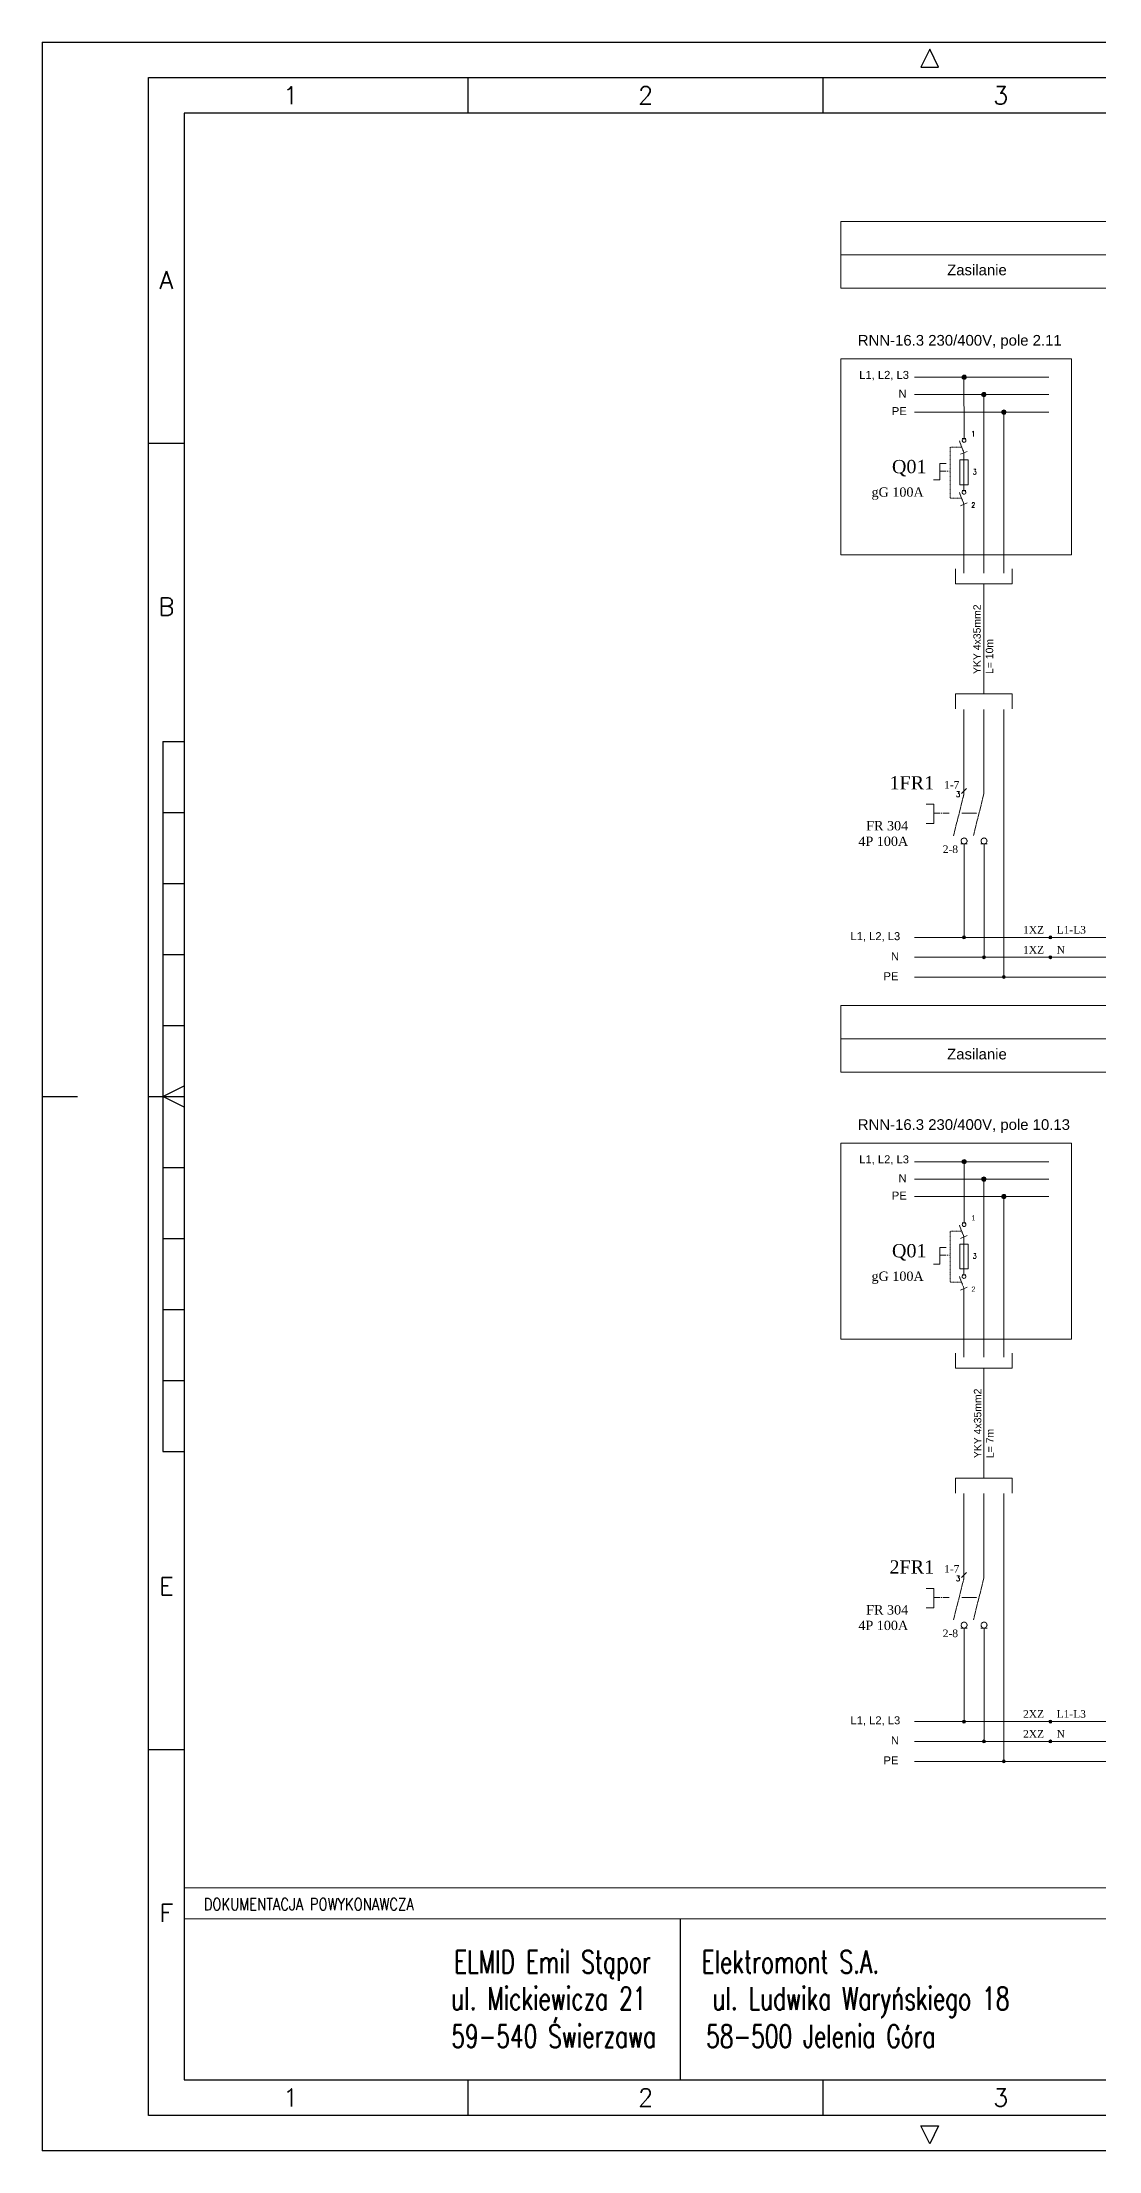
# Model space of a CAD drawing. Header units: millimetres. Extents: x 7130 to 65072, y -4915 to 15466.
# Drawn here: x 7130 to 14496, y -4915 to 9786 of the extents above; entities that cross this region are included whole.
import ezdxf
from ezdxf.enums import TextEntityAlignment as Align

# ---------------------------------------------------------------- set-up
doc = ezdxf.new("R2010")
doc.units = ezdxf.units.MM
doc.header["$LTSCALE"] = 0.3
for name, pattern in [('ACAD_ISO02W100', [15, 12, -3]), ('ACAD_ISO05W100', [33, 24, -3, 0, -3, 0, -3]), ('CENTER', [50.8, 31.75, -6.35, 6.35, -6.35]), ('CENTER2', [1.125, 0.75, -0.125, 0.125, -0.125]), ('EPL_DASH', [1, 0.5, -0.5])]:
    doc.linetypes.add(name, pattern=pattern)
doc.layers.get('0').update_dxf_attribs({"linetype": 'CONTINUOUS'})
for name, color, linetype in [('_A_TABELA-LAYOUT', 1, 'CONTINUOUS'), ('CIENKA', 1, 'CONTINUOUS'), ('GRUBA', 7, 'CONTINUOUS')]:
    doc.layers.add(name, color=color, linetype=linetype)
doc.styles.add('Annotative', font='arial.ttf')
doc.styles.add('ROMANS', font='romans', dxfattribs={"width": 0.8, "oblique": 10, "height": 2.8})
doc.styles.get("Standard").update_dxf_attribs({"font": 'romans.shx', "width": 0.7})
doc.styles.add('TETERA', font='romans.shx', dxfattribs={"width": 0.8})

msp = doc.modelspace()

# ---------------------------------------------------------------- hatches: boundary and pattern name
at = {"lineweight": 9, "true_color": 0x1e788f}
for points in [[(13572, 7450, 1), (13543, 7450, 1)], [(13710, 7329, 1), (13681, 7329, 1)], [(13849, 7207, 1), (13819, 7207, 1)], [(13546, 3545, -1), (13567, 3545, -1)], [(13685, 3406, -1), (13706, 3406, -1)], [(13824, 3269, -1), (13845, 3269, -1)], [(13572, 1981, 1), (13543, 1981, 1)], [(13710, 1860, 1), (13681, 1860, 1)], [(13849, 1738, 1), (13819, 1738, 1)], [(13546, -1923, -1), (13567, -1923, -1)], [(13685, -2061, -1), (13706, -2061, -1)], [(13824, -2200, -1), (13845, -2200, -1)]]:
    msp.add_hatch(color=144, dxfattribs=at).paths.add_polyline_path(points)
at = {"lineweight": 9}
for points in [[(14149, 3545, -1), (14169, 3545, -1)], [(14149, 3406, -1), (14169, 3406, -1)], [(14149, -1923, -1), (14169, -1923, -1)], [(14149, -2061, -1), (14169, -2061, -1)]]:
    msp.add_hatch(color=0, dxfattribs=at).paths.add_polyline_path(points)

# ---------------------------------------------------------------- linework, layer by layer
at = {"color": 0, "linetype": 'Continuous', "lineweight": 9, "ltscale": 4.4}
for p, q in [((14147, 7450), (13212, 7450)), ((14147, 7329), (13212, 7329)), ((14147, 7207), (13212, 7207)), ((14147, 1981), (13212, 1981)), ((14147, 1860), (13212, 1860)), ((14147, 1738), (13212, 1738))]:
    msp.add_line(p, q, dxfattribs=at)
at = {"color": 0, "lineweight": 9}
for p, q in [((13556, 7450), (13557, 7044)), ((13695, 7329), (13695, 6084)), ((13834, 7205), (13834, 6084)), ((13497, 6009), (13497, 6114)), ((13892, 6009), (13892, 6114)), ((13497, 6009), (13821, 6009)), ((13497, 5242), (13821, 5242)), ((13497, 5242), (13497, 5138)), ((13892, 5242), (13892, 5138)), ((13834, 5134), (13834, 3269)), ((22962, 3545), (13212, 3545)), ((13558, 1981), (13557, 1577)), ((13695, 1860), (13695, 617)), ((13497, 542), (13497, 647)), ((13892, 542), (13892, 647)), ((13497, 542), (13821, 542)), ((13497, -225), (13821, -225)), ((13497, -225), (13497, -329)), ((13892, -225), (13892, -329)), ((13834, -333), (13834, -2200)), ((22962, -1923), (13212, -1923))]:
    msp.add_line(p, q, dxfattribs=at)
at = {"color": 5, "linetype": 'EPL_DASH', "lineweight": 9}
for p, q in [((13541, 6963), (13459, 6963)), ((13459, 6963), (13459, 6607)), ((13459, 6607), (13539, 6607)), ((13541, 1496), (13459, 1496)), ((13459, 1496), (13459, 1140)), ((13459, 1140), (13539, 1140))]:
    msp.add_line(p, q, dxfattribs=at)
at = {"color": 5, "linetype": 'ACAD_ISO05W100', "lineweight": 9}
for p, q in [((13524, 7007), (13556, 6923)), ((13545, 6952), (13545, 6952)), ((13524, 6647), (13556, 6564)), ((13545, 6593), (13545, 6593)), ((13556, 4544), (13483, 4253)), ((13695, 4546), (13622, 4254)), ((13524, 1539), (13556, 1456)), ((13545, 1485), (13545, 1485)), ((13524, 1180), (13556, 1097)), ((13545, 1126), (13545, 1126)), ((13556, -923), (13483, -1214)), ((13695, -922), (13622, -1213))]:
    msp.add_line(p, q, dxfattribs=at)
at = {"color": 5, "lineweight": 9}
for p, q in [((13533, 6913), (13579, 6933)), ((13570, 7022), (13543, 7022)), ((13556, 6923), (13556, 6868)), ((13557, 7022), (13557, 7044)), ((13387, 6734), (13387, 6849)), ((13387, 6849), (13433, 6849)), ((13556, 6874), (13556, 6892)), ((13556, 6874), (13556, 6700)), ((13388, 6734), (13343, 6734)), ((13570, 6660), (13543, 6660)), ((13556, 6682), (13556, 6700)), ((13556, 6660), (13556, 6682)), ((13533, 6554), (13579, 6574)), ((13556, 6564), (13556, 6509)), ((13539, 4549), (13573, 4583)), ((13556, 4544), (13556, 4634)), ((13695, 4546), (13695, 4635)), ((13293, 4473), (13345, 4473)), ((13345, 4338), (13345, 4473)), ((13345, 4338), (13293, 4338)), ((13579, 4197), (13535, 4197)), ((13557, 4197), (13557, 4160)), ((13718, 4197), (13674, 4197)), ((13696, 4197), (13696, 4160)), ((13570, 1555), (13543, 1555)), ((13557, 1555), (13557, 1577)), ((13387, 1267), (13387, 1382)), ((13387, 1382), (13433, 1382)), ((13533, 1446), (13579, 1466)), ((13556, 1456), (13556, 1401)), ((13556, 1407), (13556, 1425)), ((13556, 1407), (13556, 1233)), ((13388, 1267), (13343, 1267)), ((13570, 1193), (13543, 1193)), ((13556, 1215), (13556, 1233)), ((13556, 1193), (13556, 1215)), ((13533, 1086), (13579, 1107)), ((13556, 1097), (13556, 1041)), ((13556, -923), (13556, -833)), ((13695, -922), (13695, -832)), ((13293, -994), (13345, -994)), ((13345, -1129), (13345, -994)), ((13539, -919), (13573, -884)), ((13345, -1129), (13293, -1129)), ((13579, -1271), (13535, -1271)), ((13557, -1271), (13557, -1307)), ((13718, -1271), (13674, -1271)), ((13696, -1271), (13696, -1307))]:
    msp.add_line(p, q, dxfattribs=at)
at = {"color": 5, "linetype": 'CENTER', "lineweight": 9, "ltscale": 4.4}
for p, q in [((13387, 6796), (13459, 6796)), ((13345, 4410), (13462, 4410)), ((13387, 1329), (13459, 1329)), ((13345, -1057), (13462, -1057))]:
    msp.add_line(p, q, dxfattribs=at)
at = {"lineweight": 9}
for p, q in [((13556, 6509), (13556, 6084)), ((13695, 6009), (13695, 5242)), ((13821, 6009), (13892, 6009)), ((13821, 5242), (13892, 5242)), ((13556, 4634), (13556, 5134)), ((13695, 4635), (13695, 5134)), ((13557, 4160), (13557, 3555)), ((13696, 4160), (13696, 3416)), ((22962, 3406), (13212, 3406)), ((22962, 3267), (13212, 3267)), ((13834, 1723), (13834, 617)), ((13556, 1041), (13556, 617)), ((13695, 542), (13695, -225)), ((13821, 542), (13892, 542)), ((13821, -225), (13892, -225)), ((13556, -833), (13556, -333)), ((13695, -832), (13695, -333)), ((13557, -1307), (13557, -1912)), ((13696, -1307), (13696, -2051)), ((22962, -2061), (13212, -2061)), ((22962, -2200), (13212, -2200))]:
    msp.add_line(p, q, dxfattribs=at)
at = {"color": 5, "linetype": 'CENTER2', "lineweight": 9, "ltscale": 4.4}
for p, q in [((13646, 4410), (13542, 4410)), ((13646, -1057), (13542, -1057))]:
    msp.add_line(p, q, dxfattribs=at)
msp.add_line((7130, 2435), (7377, 2435))
at = {"lineweight": 9}
for points in [[(12698, 8304), (22210, 8304), (22210, 8536), (12698, 8536)], [(12698, 8071), (14589, 8071), (14589, 8304), (12698, 8304)], [(12698, 2837), (22210, 2837), (22210, 3069), (12698, 3069)], [(12698, 2604), (14589, 2604), (14589, 2837), (12698, 2837)]]:
    msp.add_lwpolyline(points, close=True, dxfattribs=at)
at = {"color": 251, "linetype": 'ACAD_ISO02W100', "lineweight": 9}
for points in [[(12698, 7578), (14306, 7578), (14306, 6211), (12698, 6211)], [(12698, 2111), (14306, 2111), (14306, 744), (12698, 744)]]:
    msp.add_lwpolyline(points, close=True, dxfattribs=at)
at = {"color": 5, "lineweight": 9}
for points in [[(13528, 6874), (13585, 6874), (13585, 6700), (13528, 6700)], [(13528, 1407), (13585, 1407), (13585, 1233), (13528, 1233)]]:
    msp.add_lwpolyline(points, close=True, dxfattribs=at)
at = {"color": 10, "linetype": 'Continuous'}
msp.add_lwpolyline([(18515, -3084), (8120, -3081)], dxfattribs=at)
at = {"color": 0, "lineweight": 9}
for centre, radius in [((13558, 7450), 14.9), ((13695, 7329), 14.9), ((13834, 7207), 14.9), ((13556, 3545), 10.3), ((14159, 3545), 10.3), ((13695, 3406), 10.3), ((14159, 3406), 10.3), ((13834, 3269), 10.3), ((13558, 1981), 14.9), ((13695, 1860), 14.9), ((13834, 1738), 14.9), ((13556, -1923), 10.3), ((13695, -2061), 10.3), ((14159, -1923), 10.3), ((14159, -2061), 10.3), ((13834, -2200), 10.3)]:
    msp.add_circle(centre, radius, dxfattribs=at)
at = {"color": 5, "linetype": 'ACAD_ISO05W100', "lineweight": 9}
for centre, radius in [((13557, 7009), 12.8), ((13556, 6647), 12.8), ((13557, 4217), 20.7), ((13696, 4217), 20.7), ((13557, 1542), 12.8), ((13556, 1180), 12.8), ((13557, -1250), 20.7), ((13696, -1250), 20.7)]:
    msp.add_circle(centre, radius, dxfattribs=at)
at = {"layer": 'CIENKA'}
for p, q in [((7130, 9786), (27920, 9786)), ((7130, 9786), (7130, -4915)), ((13317, 9737), (13255, 9613)), ((13379, 9613), (13317, 9737)), ((13255, 9613), (13379, 9613)), ((10100, 9291), (10100, 9539)), ((12575, 9291), (12575, 9539)), ((8120, 6989), (7872, 6989)), ((7971, 4910), (7971, -40)), ((7971, 4910), (8120, 4910)), ((7971, 4415), (8120, 4415)), ((7971, 3920), (8120, 3920)), ((7971, 3425), (8120, 3425)), ((7971, 2930), (8120, 2930)), ((7971, 2435), (8120, 2510)), ((8120, 2510), (8120, 2361)), ((7872, 2435), (8120, 2435)), ((8120, 2361), (7971, 2435)), ((7971, 1940), (8120, 1940)), ((7971, 1445), (8120, 1445)), ((7971, 950), (8120, 950)), ((7971, 455), (8120, 455)), ((7971, -40), (8120, -40)), ((8120, -2119), (7872, -2119)), ((18515, -3295), (8120, -3301)), ((10100, -4668), (10100, -4420)), ((12575, -4668), (12575, -4420)), ((13317, -4866), (13255, -4742)), ((13255, -4742), (13379, -4742)), ((13379, -4742), (13317, -4866)), ((27920, -4915), (7130, -4915))]:
    msp.add_line(p, q, dxfattribs=at)
at = {"layer": 'CIENKA', "color": 10, "linetype": 'Continuous'}
msp.add_lwpolyline([(11577, -3300), (11577, -4420)], dxfattribs=at)
at = {"layer": 'GRUBA'}
for p, q in [((7872, 9539), (27672, 9539)), ((7872, -4668), (7872, 9539)), ((27425, 9291), (8120, 9291)), ((8120, 9291), (8120, -4420)), ((8120, -4420), (27425, -4420)), ((27672, -4668), (7872, -4668))]:
    msp.add_line(p, q, dxfattribs=at)

# ---------------------------------------------------------------- texts
at = {"color": 5, "lineweight": 9}
for p in [(13499, 4524), (13499, -943)]:
    msp.add_text('3', height=37, dxfattribs=at).set_placement(p)
at = {"color": 0, "lineweight": 9, "style": 'Annotative'}
for s, insert, char_height, width, attachment_point in [('\\pi740.63;Zasilanie', (12698, 8160), 74.4, 1890.82, 7), ('\\pi308.23;\\P\\pi0;RNN-16.3 230/400V, pole 2.11', (12816, 7648), 74.4, 2443.61, 7), ('\\pt126.16;L1, L2, L3', (12826, 7428), 55.8, 451.53, 7), ('\\pt126.16;N', (13100, 7307), 55.8, 116.4, 7), ('\\pt126.16;PE', (13053, 7186), 55.8, 116.4, 7), ('{\\fTimes New Roman|b0|i0|c238|p18;Q01}', (13054, 6758), 92.57, 930.79, 7), ('\\A1;\\pt147.18;{\\fTimes New Roman|b0|i0|c238|p18;gG 100A}', (13275, 6682), 65.1, 1046.76, 3), ('{\\fTimes New Roman|b0|i0|c238|p18;1FR1}', (13037, 4576), 92.57, 930.79, 7), ('{\\fTimes New Roman|b0|i0|c238|p18;1-7}', (13417, 4635), 53.03, 289.43, 1), ('\\A1;\\pt147.18;{\\fTimes New Roman|b0|i0|c238|p18;FR 304\\P4P 100A}', (13167, 4356), 65.1, 1046.76, 3), ('{\\fTimes New Roman|b0|i0|c238|p18;2-8}', (13408, 4186), 53.03, 289.43, 1), ('\\pt126.16;L1, L2, L3', (12765, 3515), 55.8, 451.53, 7), ('{\\fTimes New Roman|b0|i0|c238|p18;1XZ}', (13968, 3624), 53.03, 289.43, 1), ('{\\fTimes New Roman|b0|i0|c238|p18;L1-L3}', (14202, 3624), 53.03, 289.43, 1), ('\\pt126.16;N', (13047, 3385), 55.8, 116.4, 7), ('{\\fTimes New Roman|b0|i0|c238|p18;1XZ}', (13968, 3485), 53.03, 289.43, 1), ('{\\fTimes New Roman|b0|i0|c238|p18;N}', (14202, 3485), 53.03, 289.43, 1), ('\\pt126.16;PE', (12995, 3246), 55.8, 116.4, 7), ('\\pi740.63;Zasilanie', (12698, 2693), 74.4, 1890.82, 7), ('\\pi308.23;\\P\\pi0;RNN-16.3 230/400V, pole 10.13', (12816, 2180), 74.4, 2443.61, 7), ('\\pt126.16;L1, L2, L3', (12826, 1959), 55.8, 451.53, 7), ('\\pt126.16;PE', (13053, 1717), 55.8, 116.4, 7), ('\\pt126.16;N', (13100, 1838), 55.8, 116.4, 7), ('\\pt81.751;1', (13608, 1571), 36.16, 122.04, 7), ('{\\fTimes New Roman|b0|i0|c238|p18;Q01}', (13054, 1291), 92.57, 930.79, 7), ('\\A1;\\pt147.18;{\\fTimes New Roman|b0|i0|c238|p18;gG 100A}', (13275, 1215), 65.1, 1046.76, 3), ('\\pt81.751;2', (13608, 1074), 36.16, 122.04, 7), ('{\\fTimes New Roman|b0|i0|c238|p18;2FR1}', (13037, -891), 92.57, 930.79, 7), ('{\\fTimes New Roman|b0|i0|c238|p18;1-7}', (13417, -832), 53.03, 289.43, 1), ('\\A1;\\pt147.18;{\\fTimes New Roman|b0|i0|c238|p18;FR 304\\P4P 100A}', (13167, -1111), 65.1, 1046.76, 3), ('{\\fTimes New Roman|b0|i0|c238|p18;2-8}', (13408, -1281), 53.03, 289.43, 1), ('\\pt126.16;L1, L2, L3', (12765, -1952), 55.8, 451.53, 7), ('{\\fTimes New Roman|b0|i0|c238|p18;2XZ}', (13968, -1843), 53.03, 289.43, 1), ('{\\fTimes New Roman|b0|i0|c238|p18;L1-L3}', (14202, -1843), 53.03, 289.43, 1), ('\\pt126.16;N', (13047, -2082), 55.8, 116.4, 7), ('{\\fTimes New Roman|b0|i0|c238|p18;2XZ}', (13968, -1982), 53.03, 289.43, 1), ('{\\fTimes New Roman|b0|i0|c238|p18;N}', (14202, -1982), 53.03, 289.43, 1), ('\\pt126.16;PE', (12995, -2221), 55.8, 116.4, 7)]:
    msp.add_mtext(s, dxfattribs=dict(at, insert=insert, char_height=char_height, width=width, attachment_point=attachment_point))
at = {"color": 0, "lineweight": 9, "char_height": 36.16, "width": 122.04, "attachment_point": 7}
for s, insert in [('\\pt81.751;1', (13608, 7038)), ('\\pt81.751;2', (13608, 6541))]:
    msp.add_mtext(s, dxfattribs=dict(at, insert=insert))
at = {"color": 5, "lineweight": 9, "char_height": 36.16, "width": 122.04, "attachment_point": 7}
for insert in [(13618, 6772), (13618, 1305)]:
    msp.add_mtext('\\pt81.751;3', dxfattribs=dict(at, insert=insert))
at = {"color": 0, "lineweight": 9, "char_height": 52.07, "width": 1087.36, "attachment_point": 1, "rotation": 90, "style": 'Annotative'}
for s, insert in [('{\\f@Arial Unicode MS|b0|i0|c238|p34;YKY 4x35mm2\\H0.33333x;\\P\\H3x;L= 10m}', (13621, 5381)), ('{\\f@Arial Unicode MS|b0|i0|c238|p34;YKY 4x35mm2\\H0.33333x;\\P\\H3x;L= 7m}', (13625, -86))]:
    msp.add_mtext(s, dxfattribs=dict(at, insert=insert))
at = {"layer": '_A_TABELA-LAYOUT', "style": 'TETERA', "width": 0.8}
msp.add_text('DOKUMENTACJA POWYKONAWCZA', height=84.23, dxfattribs=at).set_placement((8256, -3238))
at = {"layer": 'CIENKA', "style": 'ROMANS'}
for s, p in [('1', (8862, 9415)), ('2', (11337, 9415)), ('3', (13812, 9415)), ('A', (7996, 8128)), ('B', (7996, 5851)), ('E', (7996, -980)), ('F', (7996, -3257)), ('1', (8862, -4544)), ('2', (11337, -4544)), ('3', (13812, -4544))]:
    msp.add_text(s, height=124, dxfattribs=at).set_placement(p, align=Align.MIDDLE)
at = {"layer": 'GRUBA', "lineweight": 9, "style": 'ROMANS', "width": 0.7}
for s, p in [('ELMID Emil Stąpor', (10688, -3677)), ('Elektromont S.A.', (12346, -3677)), ('ul. Mickiewicza 21', (10662, -3932)), ('ul. Ludwika Waryńskiego 18', (12838, -3932)), ('59-540 Świerzawa', (10696, -4196)), ('58-500 Jelenia Góra', (12558, -4196))]:
    msp.add_text(s, height=158.65, dxfattribs=at).set_placement(p, align=Align.CENTER)

doc.saveas('drawing.dxf')
